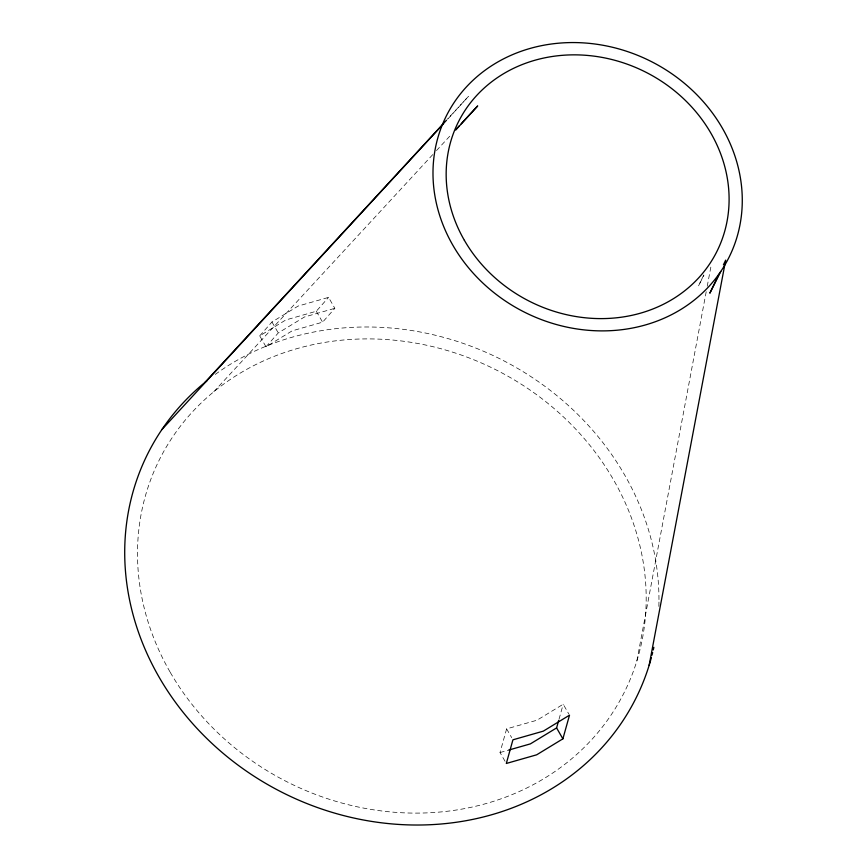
<?xml version="1.0" encoding="UTF-8"?>
<svg xmlns="http://www.w3.org/2000/svg" width="867" height="867" viewBox="0 0 867 867"><rect width="100%" height="100%" fill="white"/><g stroke="black" fill="none" stroke-linecap="round" stroke-linejoin="round"><path stroke-width="0.65" stroke-dasharray="4.33 3.25" d="M636.844 661.012L706.237 291.594M707.234 286.273L711.233 265.02M505.06 761.28L500.021 752.545L506.621 728.876L536.987 720.217L563.203 704.242L568.871 714.083M559.031 719.198L563.203 704.242M703.711 275.077L698.499 285.969L703.961 275.11M259.71 335.865L271.967 321.993L298.129 306.062L328.55 297.381L334.857 308.316L322.589 322.177L292.168 330.847L266.006 346.789L259.71 335.865L285.872 319.934L316.292 311.253L328.55 297.381M266.006 346.789L278.274 332.928L304.436 316.997L334.857 308.316M448.011 118.801L468.473 96.378L447.415 119.223M213.824 391.711L432.796 154.554M436.469 150.587L451.122 134.71M500.021 752.545L508.875 750.02M316.292 311.253L322.589 322.177M271.967 321.993L278.274 332.928M506.621 728.876L511.671 737.622M215.276 374.403A272.986 242.576 26.7 0 1 502.416 360.087A272.986 242.576 26.7 0 1 658.963 600.766M658.953 602.077A272.986 242.576 26.7 0 1 658.833 607.42M170.29 672.402A259.927 230.98 26.7 0 0 610.812 715.405A259.927 230.98 26.7 0 0 394.42 340.2A259.927 230.98 26.7 0 0 170.29 672.402"/><path stroke-width="1.3" d="M649.145 665.282L725.679 260.122L723.414 264.847M508.875 750.02L530.376 743.886L556.592 727.922L558.684 720.444M562.889 738.836L569.511 715.177L543.295 731.152L512.928 739.811L506.317 763.469L536.673 754.81L562.889 738.836L556.592 727.922M718.895 274.297L709.845 293.187L720.77 271.479A158.043 140.443 26.7 0 0 589.192 43.35A158.043 140.443 26.7 0 0 452.921 245.339A158.043 140.443 26.7 0 0 720.77 271.479M455.825 129.898L477.695 105.926L461.201 123.786M204.883 382.455L446.505 120.22M161.869 429.598L443.568 123.678M455.706 129.747L459.369 125.78M651.345 657.685A272.986 242.576 26.7 0 1 258.464 779.032A272.986 242.576 26.7 0 1 206.91 380.808M653.859 647.346A272.986 242.576 26.7 0 1 653.274 649.957M652.656 652.548A272.986 242.576 26.7 0 1 652.017 655.116M464.398 240.343A144.572 128.468 26.7 0 0 709.423 264.262A144.572 128.468 26.7 0 0 589.061 55.575A144.572 128.468 26.7 0 0 464.398 240.343"/></g></svg>
